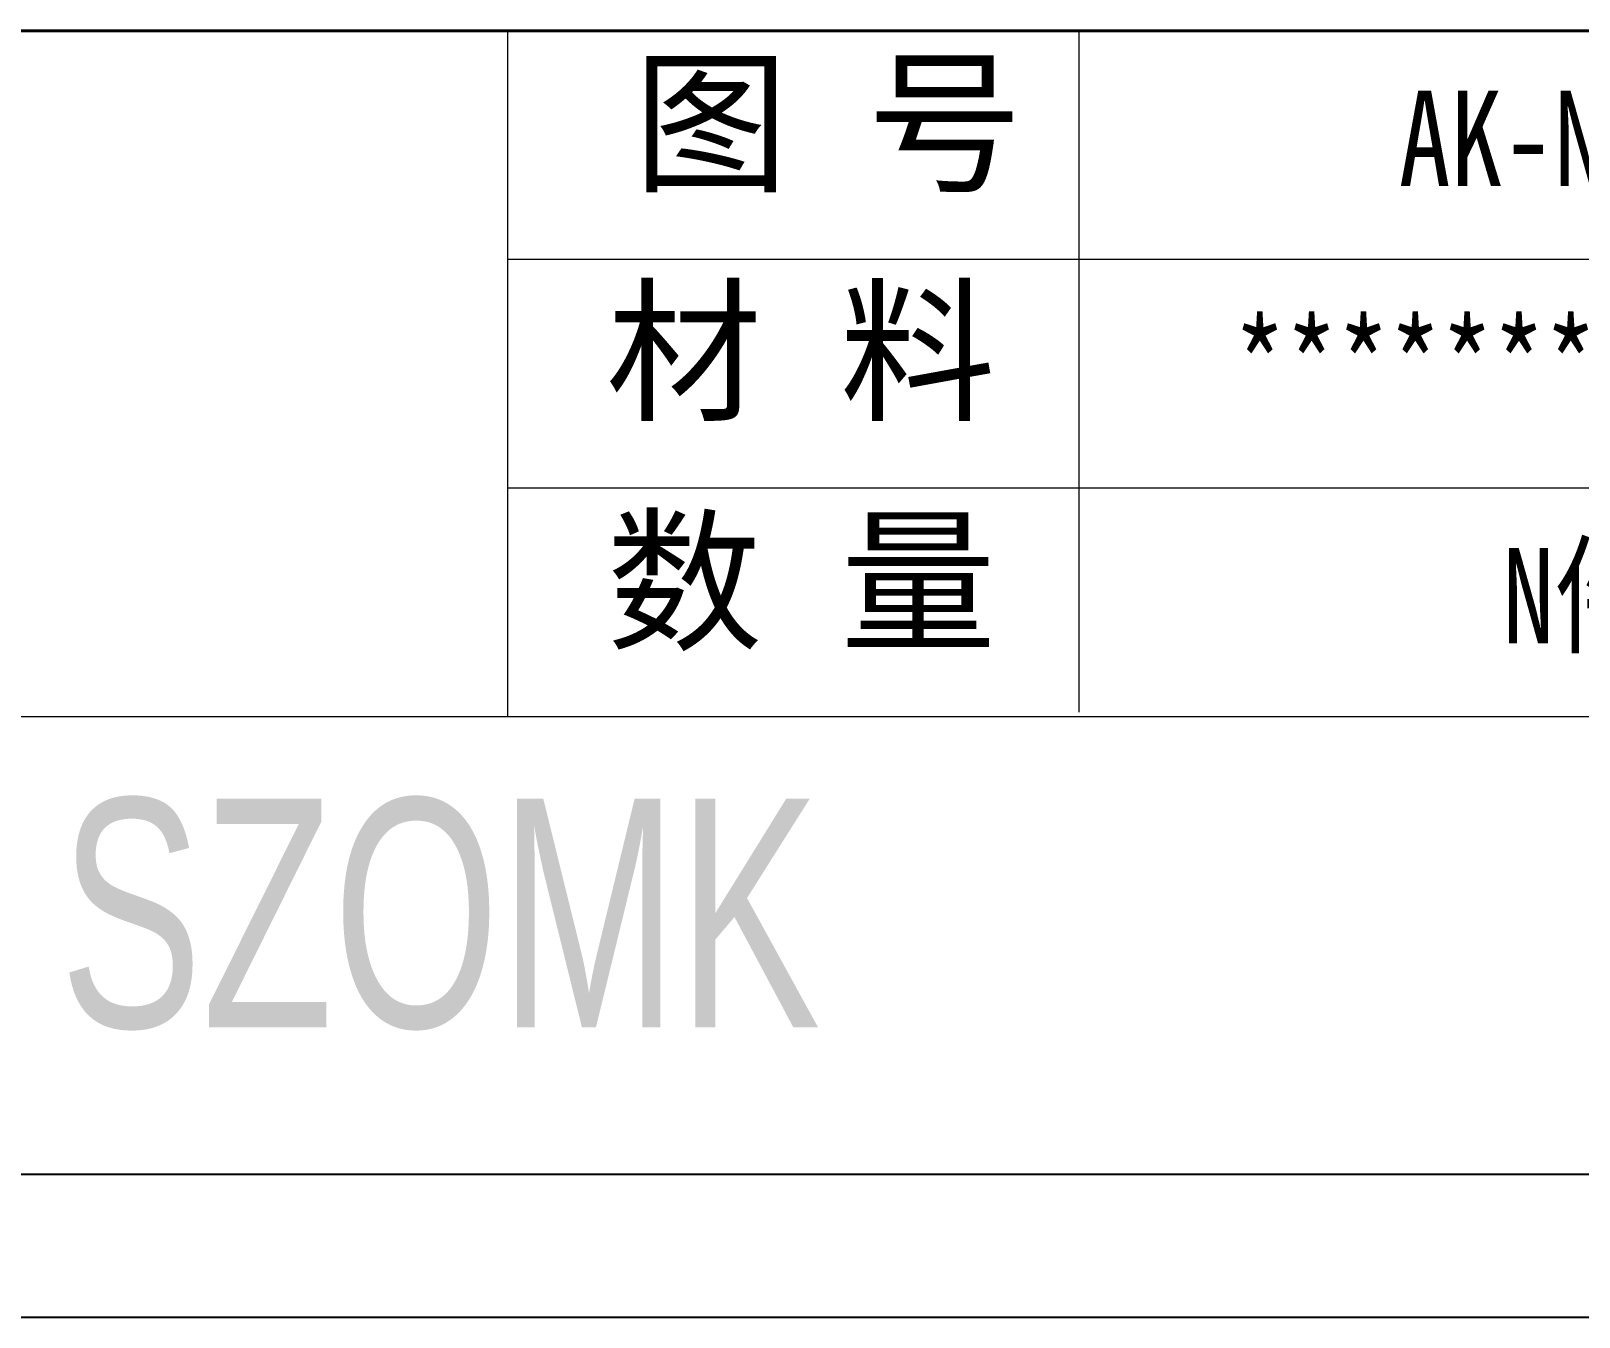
# Model space of a CAD drawing. Header units: inches. Extents: x -1125 to 2189, y 556 to 1115.
# Drawn here: x 1339.4 to 1483.2, y 557.2 to 676.6 of the extents above; entities that cross this region are included whole.
import ezdxf

# ---------------------------------------------------------------- set-up
doc = ezdxf.new("R2010")
doc.units = ezdxf.units.IN
doc.layers.add('文字', color=81, linetype='Continuous')
doc.layers.add('粗实线', color=7, linetype='Continuous', lineweight=30)
doc.layers.add('细实线', color=3, linetype='Continuous', lineweight=9)
doc.styles.get("Standard").update_dxf_attribs({"font": 'txt', "bigfont": 'gbcbig.shx'})
doc.styles.add('宋体', font='', dxfattribs={"width": 0.8, "height": 3.5})
doc.styles.add('长仿宋', font='', dxfattribs={"width": 0.7, "height": 4})
doc.styles.get('宋体').set_extended_font_data('SimSun')
doc.styles.get('长仿宋').set_extended_font_data('SimSun')

msp = doc.modelspace()

# ---------------------------------------------------------------- linework, layer by layer
for p, q in [((794.458, 570.471), (1542.944, 570.471)), ((767.916, 557.2), (1556.215, 557.2))]:
    msp.add_line(p, q)
at = {"layer": '粗实线', "color": 7, "lineweight": 40}
msp.add_line((1542.944, 676.64), (1224.439, 676.64), dxfattribs=at)
at = {"layer": '细实线', "color": 7}
for p, q in [((1383.692, 676.64), (1383.692, 612.939)), ((1436.776, 676.64), (1436.776, 613.386)), ((1542.944, 655.406), (1383.692, 655.406)), ((1542.944, 634.172), (1383.692, 634.172)), ((1542.944, 612.939), (1065.187, 612.939))]:
    msp.add_line(p, q, dxfattribs=at)

# ---------------------------------------------------------------- texts
at = {"layer": '文字', "color": 0, "char_height": 7.96262, "width": 92.05688, "attachment_point": 1, "style": '宋体'}
for s, insert in [('{\\H1.111x;AK-NW-50}', (1466.485, 671.093)), ('{\\H1.111x;**************}', (1451.169, 649.86)), ('{\\H1.111x;N件}', (1476.117, 628.626))]:
    msp.add_mtext(s, dxfattribs=dict(at, insert=insert))
at = {"layer": '粗实线', "insert": (1342.099, 605.336), "char_height": 21.23366, "width": 238.11453, "attachment_point": 1, "style": '长仿宋'}
msp.add_mtext('{\\fSTXinwei|b0|i0|c134|p2;SZOMK}', dxfattribs=at)
at = {"layer": '细实线', "color": 7, "char_height": 10.61683, "attachment_point": 1}
for s, insert, width in [('{\\fSimSun|b0|i0|c134|p54;图 号}', (1395.366, 673.417), 53.08416), ('{\\fSimSun|b0|i0|c134|p54;材 料   }', (1392.849, 652.183), 53.08416), ('{\\fSimSun|b0|i0|c134|p54;数 量}', (1392.901, 630.845), 47.96819)]:
    msp.add_mtext(s, dxfattribs=dict(at, insert=insert, width=width))

doc.saveas('drawing.dxf')
